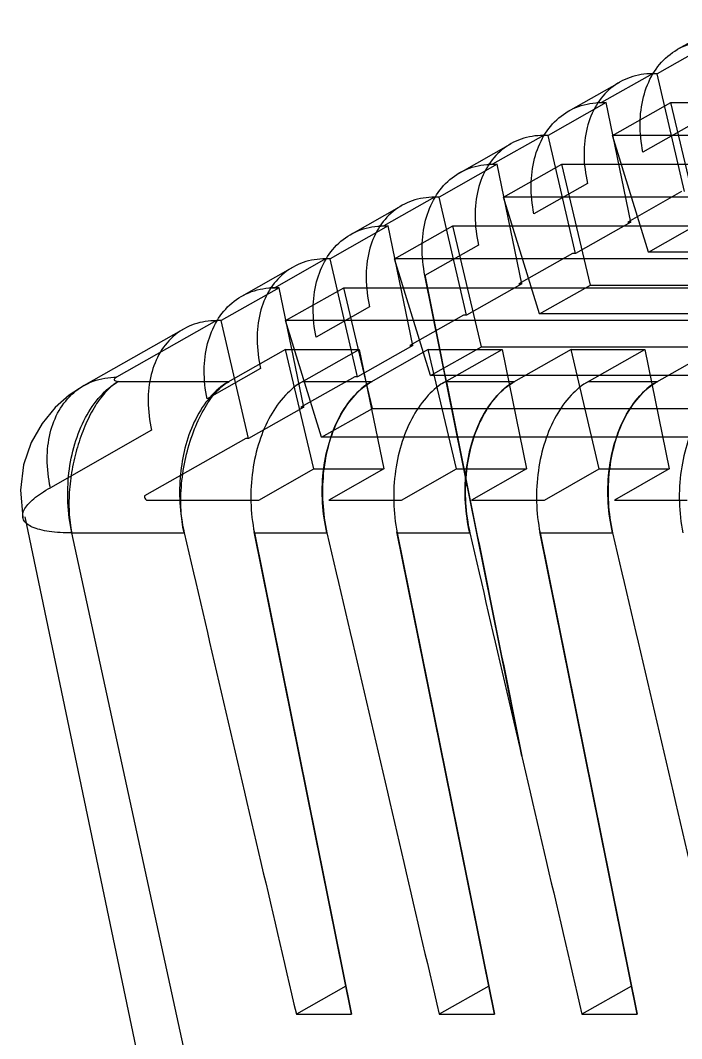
# Model space of a CAD drawing. Header units: millimetres. Extents: x 29 to 396, y -34 to 225.
# Drawn here: x 301.85 to 312.84, y 122.44 to 139.37 of the extents above; entities that cross this region are included whole.
import ezdxf

# ---------------------------------------------------------------- set-up
doc = ezdxf.new("R2010")
doc.units = ezdxf.units.MM
doc.layers.get('0').update_dxf_attribs({"lineweight": 0})

msp = doc.modelspace()

# ---------------------------------------------------------------- linework, layer by layer
at = {"color": 0, "linetype": 'Continuous', "lineweight": 25}
for p, q in [((312.774, 138.885), (313.624, 139.366)), ((313.398, 139.025), (312.432, 138.478)), ((310.962, 137.859), (311.812, 138.34)), ((312.355, 138.478), (311.51, 137.999)), ((312.355, 138.478), (312.367, 138.478)), ((312.432, 138.478), (312.356, 138.478)), ((312.887, 136.518), (312.432, 138.478)), ((311.586, 137.999), (310.62, 137.452)), ((311.586, 137.999), (311.434, 137.997)), ((311.51, 137.999), (311.586, 137.999)), ((311.993, 136.012), (311.586, 137.999)), ((311.693, 137.452), (312.659, 137.999)), ((313.137, 135.992), (312.659, 137.999)), ((312.659, 137.999), (319.553, 137.999)), ((313.088, 137.68), (312.197, 137.176)), ((309.15, 136.833), (310, 137.314)), ((310.543, 137.452), (309.698, 136.973)), ((310.62, 137.452), (310.543, 137.452)), ((310.543, 137.452), (310.556, 137.452)), ((311.075, 135.492), (310.62, 137.452)), ((312.291, 135.513), (311.693, 137.452)), ((318.587, 137.452), (311.693, 137.452)), ((309.774, 136.973), (308.808, 136.426)), ((309.774, 136.973), (309.622, 136.97)), ((309.698, 136.973), (309.774, 136.973)), ((310.181, 134.986), (309.774, 136.973)), ((309.88, 136.426), (310.847, 136.973)), ((311.325, 134.965), (310.847, 136.973)), ((310.847, 136.973), (317.741, 136.973)), ((311.276, 136.654), (310.385, 136.149)), ((312.84, 136.518), (311.946, 136.012)), ((308.731, 136.426), (307.886, 135.947)), ((308.808, 136.426), (308.731, 136.426)), ((308.731, 136.426), (308.743, 136.426)), ((309.263, 134.466), (308.808, 136.426)), ((310.479, 134.487), (309.88, 136.426)), ((316.775, 136.426), (309.88, 136.426)), ((307.338, 135.807), (308.188, 136.288)), ((311.993, 136.012), (311.075, 135.492)), ((311.946, 136.012), (311.993, 136.012)), ((312.291, 135.513), (313.137, 135.992)), ((307.962, 135.947), (306.996, 135.4)), ((307.962, 135.947), (307.81, 135.944)), ((307.886, 135.947), (307.962, 135.947)), ((308.369, 133.96), (307.962, 135.947)), ((308.068, 135.4), (309.035, 135.947)), ((309.513, 133.939), (309.035, 135.947)), ((309.035, 135.947), (315.929, 135.947)), ((309.464, 135.628), (308.573, 135.123)), ((311.028, 135.492), (310.134, 134.986)), ((311.075, 135.492), (311.028, 135.492)), ((319.032, 135.513), (312.291, 135.513)), ((306.919, 135.4), (306.074, 134.921)), ((306.996, 135.4), (306.919, 135.4)), ((306.919, 135.4), (306.932, 135.4)), ((307.451, 133.44), (306.996, 135.4)), ((308.667, 133.46), (308.068, 135.4)), ((314.963, 135.4), (308.068, 135.4)), ((305.526, 134.781), (306.376, 135.262)), ((310.185, 127.132), (308.573, 135.123)), ((310.181, 134.986), (309.263, 134.466)), ((310.134, 134.986), (310.181, 134.986)), ((310.479, 134.487), (311.325, 134.965)), ((311.325, 134.965), (318.066, 134.965)), ((306.15, 134.921), (305.184, 134.373)), ((306.15, 134.921), (305.998, 134.918)), ((306.074, 134.921), (306.15, 134.921)), ((306.557, 132.934), (306.15, 134.921)), ((306.256, 134.373), (307.223, 134.921)), ((307.701, 132.913), (307.223, 134.921)), ((307.223, 134.921), (314.117, 134.921)), ((307.652, 134.602), (306.761, 134.097)), ((309.216, 134.466), (308.322, 133.96)), ((309.263, 134.466), (309.216, 134.466)), ((317.22, 134.487), (310.479, 134.487)), ((305.107, 134.373), (303.446, 133.433)), ((305.107, 134.374), (305.119, 134.373)), ((305.184, 134.373), (305.107, 134.373)), ((305.639, 132.414), (305.184, 134.373)), ((306.855, 132.434), (306.256, 134.373)), ((313.151, 134.373), (306.256, 134.373)), ((302.901, 133.294), (304.563, 134.235)), ((308.369, 133.96), (307.451, 133.44)), ((308.322, 133.96), (308.369, 133.96)), ((308.667, 133.46), (309.513, 133.939)), ((309.513, 133.939), (316.254, 133.939)), ((306.253, 133.895), (305.257, 133.33)), ((306.722, 131.907), (306.253, 133.895)), ((306.253, 133.895), (307.479, 133.895)), ((306.483, 133.328), (307.479, 133.895)), ((307.479, 133.895), (307.886, 131.907)), ((308.628, 133.895), (307.632, 133.33)), ((309.096, 131.907), (308.628, 133.895)), ((308.628, 133.895), (309.854, 133.895)), ((308.858, 133.328), (309.854, 133.895)), ((309.854, 133.895), (310.26, 131.907)), ((311.003, 133.895), (310.006, 133.33)), ((311.471, 131.907), (311.003, 133.895)), ((311.003, 133.895), (312.229, 133.895)), ((311.233, 133.328), (312.229, 133.895)), ((312.229, 133.895), (312.635, 131.907)), ((313.378, 133.895), (312.381, 133.33)), ((305.84, 133.576), (304.949, 133.071)), ((307.404, 133.44), (306.51, 132.934)), ((307.451, 133.44), (307.404, 133.44)), ((315.408, 133.46), (308.667, 133.46)), ((303.479, 133.364), (305.317, 133.364)), ((306.543, 133.364), (307.692, 133.364)), ((308.918, 133.364), (310.067, 133.364)), ((311.292, 133.364), (312.442, 133.364)), ((306.557, 132.934), (305.639, 132.414)), ((306.51, 132.934), (306.557, 132.934)), ((306.855, 132.434), (307.701, 132.913)), ((307.701, 132.913), (314.442, 132.913)), ((304.028, 132.55), (302.344, 131.596)), ((305.592, 132.414), (303.907, 131.459)), ((305.639, 132.414), (305.592, 132.414)), ((313.596, 132.434), (306.855, 132.434)), ((305.809, 131.391), (306.722, 131.907)), ((306.722, 131.907), (307.886, 131.907)), ((307.886, 131.907), (306.973, 131.391)), ((308.184, 131.391), (309.096, 131.907)), ((309.096, 131.907), (310.26, 131.907)), ((310.26, 131.907), (309.348, 131.391)), ((310.559, 131.391), (311.471, 131.907)), ((311.471, 131.907), (312.635, 131.907)), ((312.635, 131.907), (311.722, 131.391)), ((303.94, 131.391), (305.809, 131.391)), ((306.973, 131.391), (308.184, 131.391)), ((309.348, 131.391), (310.559, 131.391)), ((311.722, 131.391), (312.933, 131.391)), ((301.918, 131.109), (304.542, 118.597)), ((305.431, 118.295), (302.701, 130.844)), ((302.701, 130.844), (304.568, 130.844)), ((307.353, 122.842), (305.733, 130.862)), ((305.736, 130.844), (307.353, 122.842)), ((305.736, 130.844), (306.943, 130.844)), ((309.728, 122.842), (308.107, 130.862)), ((308.111, 130.844), (309.728, 122.842)), ((308.111, 130.844), (309.318, 130.844)), ((312.102, 122.842), (310.482, 130.862)), ((310.486, 130.844), (312.102, 122.842)), ((310.486, 130.844), (311.692, 130.844)), ((307.258, 123.309), (306.434, 122.842)), ((309.633, 123.309), (308.808, 122.842)), ((312.008, 123.309), (311.183, 122.842)), ((306.434, 122.842), (307.353, 122.842)), ((308.808, 122.842), (309.728, 122.842)), ((311.183, 122.842), (312.102, 122.842))]:
    msp.add_line(p, q, dxfattribs=at)
msp.add_lwpolyline([(302.905, 133.296), (302.659, 133.136), (302.422, 132.927), (302.207, 132.665), (302.026, 132.348), (301.899, 131.975), (301.845, 131.555), (301.887, 131.098)], dxfattribs=at)
for points, knots in [([(312.197, 137.176), (312.166, 137.332), (312.133, 137.641), (312.186, 138.088), (312.341, 138.479), (312.594, 138.787), (312.933, 138.984), (313.192, 139.025), (313.322, 139.025)], [0, 0, 0, 0, 0.477422, 0.925791, 1.336964, 1.721944, 2.099866, 2.489257, 2.489257, 2.489257, 2.489257]), ([(312.355, 138.478), (312.23, 138.478), (311.98, 138.44), (311.649, 138.255), (311.399, 137.958), (311.246, 137.572), (311.2, 137.124), (311.24, 136.812), (311.276, 136.654)], [0, 0, 0, 0, 0.37574, 0.741303, 1.114664, 1.518536, 1.966317, 2.453406, 2.453406, 2.453406, 2.453406]), ([(310.385, 136.149), (310.354, 136.305), (310.321, 136.615), (310.374, 137.062), (310.529, 137.452), (310.782, 137.761), (311.121, 137.958), (311.38, 137.999), (311.51, 137.999)], [0, 0, 0, 0, 0.477422, 0.925791, 1.336964, 1.721944, 2.099866, 2.489257, 2.489257, 2.489257, 2.489257]), ([(310.543, 137.452), (310.418, 137.452), (310.168, 137.414), (309.837, 137.229), (309.587, 136.932), (309.434, 136.546), (309.388, 136.098), (309.428, 135.786), (309.464, 135.628)], [0, 0, 0, 0, 0.37574, 0.741303, 1.114664, 1.518536, 1.966317, 2.453406, 2.453406, 2.453406, 2.453406]), ([(308.573, 135.123), (308.542, 135.279), (308.509, 135.589), (308.562, 136.035), (308.717, 136.426), (308.97, 136.735), (309.309, 136.932), (309.568, 136.973), (309.698, 136.973)], [0, 0, 0, 0, 0.477422, 0.925791, 1.336964, 1.721944, 2.099866, 2.489257, 2.489257, 2.489257, 2.489257]), ([(308.731, 136.426), (308.606, 136.426), (308.356, 136.388), (308.025, 136.203), (307.775, 135.906), (307.622, 135.52), (307.576, 135.072), (307.616, 134.76), (307.652, 134.602)], [0, 0, 0, 0, 0.37574, 0.741303, 1.114664, 1.518536, 1.966317, 2.453406, 2.453406, 2.453406, 2.453406]), ([(306.761, 134.097), (306.73, 134.253), (306.697, 134.563), (306.75, 135.009), (306.905, 135.4), (307.158, 135.709), (307.497, 135.906), (307.756, 135.947), (307.886, 135.947)], [0, 0, 0, 0, 0.477422, 0.925791, 1.336964, 1.721944, 2.099866, 2.489257, 2.489257, 2.489257, 2.489257]), ([(306.919, 135.4), (306.794, 135.4), (306.544, 135.362), (306.213, 135.177), (305.963, 134.88), (305.81, 134.494), (305.764, 134.046), (305.804, 133.734), (305.84, 133.576)], [0, 0, 0, 0, 0.37574, 0.741303, 1.114664, 1.518536, 1.966317, 2.453406, 2.453406, 2.453406, 2.453406]), ([(308.571, 135.136), (308.749, 134.247), (309.107, 132.468), (309.645, 129.8), (310.005, 128.021), (310.185, 127.132)], [0, 0, 0, 0, 2.721483, 5.443266, 8.165343, 8.165343, 8.165343, 8.165343]), ([(304.949, 133.071), (304.918, 133.227), (304.885, 133.537), (304.938, 133.983), (305.093, 134.374), (305.346, 134.682), (305.685, 134.879), (305.944, 134.921), (306.074, 134.921)], [0, 0, 0, 0, 0.477422, 0.925791, 1.336964, 1.721944, 2.099866, 2.489257, 2.489257, 2.489257, 2.489257]), ([(305.107, 134.373), (304.982, 134.373), (304.732, 134.336), (304.401, 134.151), (304.151, 133.854), (303.998, 133.468), (303.952, 133.02), (303.992, 132.708), (304.028, 132.55)], [0, 0, 0, 0, 0.37574, 0.741303, 1.114664, 1.518537, 1.966317, 2.453406, 2.453406, 2.453406, 2.453406]), ([(302.344, 131.596), (302.311, 131.752), (302.275, 132.057), (302.322, 132.497), (302.468, 132.882), (302.715, 133.191), (303.055, 133.391), (303.315, 133.433), (303.446, 133.433)], [0, 0, 0, 0, 0.479822, 0.911575, 1.315666, 1.700055, 2.076733, 2.471141, 2.471141, 2.471141, 2.471141]), ([(303.446, 133.433), (303.434, 133.426), (303.415, 133.416), (303.399, 133.38), (303.44, 133.367), (303.462, 133.364), (303.479, 133.364)], [0, 0, 0, 0, 0.0432841, 0.0656405, 0.0930023, 0.1428958, 0.1428958, 0.1428958, 0.1428958]), ([(302.701, 130.844), (302.665, 131.009), (302.623, 131.343), (302.64, 131.843), (302.736, 132.322), (302.908, 132.758), (303.151, 133.119), (303.365, 133.3), (303.479, 133.364)], [0, 0, 0, 0, 0.507611, 1.003701, 1.494933, 1.966728, 2.399559, 2.790742, 2.790742, 2.790742, 2.790742]), ([(303.479, 133.364), (303.403, 133.322), (303.298, 133.232), (303.177, 133.088), (303.056, 132.911), (302.924, 132.654), (302.799, 132.313), (302.707, 131.946), (302.655, 131.569), (302.647, 131.199), (302.676, 130.958), (302.701, 130.844)], [0, 0, 0, 0, 0.26069, 0.406929, 0.563393, 0.903108, 1.27007, 1.651835, 2.035357, 2.40817, 2.759744, 2.759744, 2.759744, 2.759744]), ([(305.257, 133.33), (305.147, 133.255), (304.942, 133.061), (304.719, 132.686), (304.57, 132.263), (304.496, 131.809), (304.485, 131.334), (304.533, 131.009), (304.568, 130.844)], [0, 0, 0, 0, 0.398518, 0.833568, 1.29658, 1.736558, 2.209306, 2.716427, 2.716427, 2.716427, 2.716427]), ([(304.568, 130.844), (304.539, 130.968), (304.505, 131.24), (304.517, 131.663), (304.588, 132.101), (304.71, 132.516), (304.876, 132.884), (305.072, 133.174), (305.235, 133.318), (305.317, 133.364)], [0, 0, 0, 0, 0.382135, 0.819399, 1.265433, 1.708131, 2.11313, 2.471265, 2.753628, 2.753628, 2.753628, 2.753628]), ([(306.543, 133.364), (306.435, 133.303), (306.227, 133.131), (305.984, 132.785), (305.802, 132.358), (305.693, 131.873), (305.664, 131.359), (305.702, 131.013), (305.736, 130.844)], [0, 0, 0, 0, 0.372651, 0.794566, 1.258225, 1.757024, 2.277983, 2.795748, 2.795748, 2.795748, 2.795748]), ([(306.943, 130.844), (306.905, 131.007), (306.857, 131.344), (306.868, 131.848), (306.96, 132.332), (307.13, 132.766), (307.369, 133.123), (307.581, 133.301), (307.692, 133.364)], [0, 0, 0, 0, 0.502996, 1.0138, 1.507776, 1.973594, 2.402206, 2.786183, 2.786183, 2.786183, 2.786183]), ([(307.632, 133.33), (307.522, 133.255), (307.317, 133.061), (307.094, 132.686), (306.944, 132.263), (306.871, 131.809), (306.86, 131.334), (306.908, 131.009), (306.943, 130.844)], [0, 0, 0, 0, 0.398518, 0.833568, 1.29658, 1.736558, 2.209306, 2.716427, 2.716427, 2.716427, 2.716427]), ([(308.918, 133.364), (308.81, 133.303), (308.602, 133.131), (308.359, 132.785), (308.177, 132.358), (308.068, 131.873), (308.039, 131.359), (308.077, 131.013), (308.111, 130.844)], [0, 0, 0, 0, 0.372651, 0.794566, 1.258225, 1.757024, 2.277983, 2.795748, 2.795748, 2.795748, 2.795748]), ([(309.318, 130.844), (309.28, 131.007), (309.232, 131.344), (309.243, 131.848), (309.335, 132.332), (309.505, 132.766), (309.744, 133.123), (309.955, 133.301), (310.067, 133.364)], [0, 0, 0, 0, 0.502996, 1.0138, 1.507776, 1.973594, 2.402206, 2.786183, 2.786183, 2.786183, 2.786183]), ([(310.006, 133.33), (309.897, 133.255), (309.691, 133.061), (309.469, 132.686), (309.319, 132.263), (309.245, 131.809), (309.235, 131.334), (309.283, 131.009), (309.318, 130.844)], [0, 0, 0, 0, 0.398518, 0.833568, 1.29658, 1.736558, 2.209306, 2.716427, 2.716427, 2.716427, 2.716427]), ([(311.292, 133.364), (311.184, 133.303), (310.977, 133.131), (310.734, 132.785), (310.552, 132.358), (310.443, 131.873), (310.414, 131.359), (310.452, 131.013), (310.486, 130.844)], [0, 0, 0, 0, 0.372651, 0.794566, 1.258225, 1.757024, 2.277983, 2.795748, 2.795748, 2.795748, 2.795748]), ([(311.692, 130.844), (311.654, 131.007), (311.607, 131.344), (311.617, 131.848), (311.71, 132.332), (311.88, 132.766), (312.119, 133.123), (312.33, 133.301), (312.442, 133.364)], [0, 0, 0, 0, 0.502996, 1.0138, 1.507776, 1.973594, 2.402206, 2.786183, 2.786183, 2.786183, 2.786183]), ([(312.381, 133.33), (312.272, 133.255), (312.066, 133.061), (311.843, 132.686), (311.694, 132.263), (311.62, 131.809), (311.609, 131.334), (311.657, 131.009), (311.692, 130.844)], [0, 0, 0, 0, 0.398518, 0.833568, 1.29658, 1.736558, 2.209306, 2.716427, 2.716427, 2.716427, 2.716427]), ([(313.667, 133.364), (313.559, 133.303), (313.352, 133.131), (313.108, 132.785), (312.927, 132.358), (312.817, 131.873), (312.788, 131.359), (312.826, 131.013), (312.86, 130.844)], [0, 0, 0, 0, 0.372651, 0.794566, 1.258225, 1.757024, 2.277983, 2.795748, 2.795748, 2.795748, 2.795748]), ([(302.701, 130.844), (302.636, 130.844), (302.51, 130.847), (302.332, 130.863), (302.177, 130.893), (302.05, 130.934), (301.955, 130.988), (301.893, 131.058), (301.878, 131.145), (301.908, 131.234), (301.973, 131.325), (302.071, 131.418), (302.198, 131.51), (302.293, 131.568), (302.344, 131.596)], [0, 0, 0, 0, 0.195515, 0.376135, 0.535372, 0.668825, 0.775593, 0.860956, 0.938782, 1.026913, 1.136906, 1.271993, 1.430119, 1.606064, 1.606064, 1.606064, 1.606064]), ([(303.907, 131.459), (303.907, 131.447), (303.913, 131.421), (303.93, 131.4), (303.94, 131.391)], [0, 0, 0, 0, 0.03739612, 0.07804718, 0.07804718, 0.07804718, 0.07804718]), ([(304.568, 130.844), (304.774, 129.962), (305.187, 128.191), (305.808, 125.523), (306.225, 123.738), (306.434, 122.842)], [0, 0, 0, 0, 2.717399, 5.455866, 8.216119, 8.216119, 8.216119, 8.216119]), ([(306.943, 130.844), (307.149, 129.962), (307.561, 128.191), (308.183, 125.523), (308.599, 123.738), (308.808, 122.842)], [0, 0, 0, 0, 2.717399, 5.455866, 8.216119, 8.216119, 8.216119, 8.216119]), ([(309.318, 130.844), (309.523, 129.962), (309.936, 128.191), (310.558, 125.523), (310.974, 123.738), (311.183, 122.842)], [0, 0, 0, 0, 2.717399, 5.455866, 8.216119, 8.216119, 8.216119, 8.216119]), ([(311.692, 130.844), (311.898, 129.962), (312.311, 128.191), (312.933, 125.523), (313.349, 123.738), (313.558, 122.842)], [0, 0, 0, 0, 2.717399, 5.455866, 8.216119, 8.216119, 8.216119, 8.216119])]:
    msp.add_open_spline(points, degree=3, knots=knots, dxfattribs=at)

doc.saveas('drawing.dxf')
